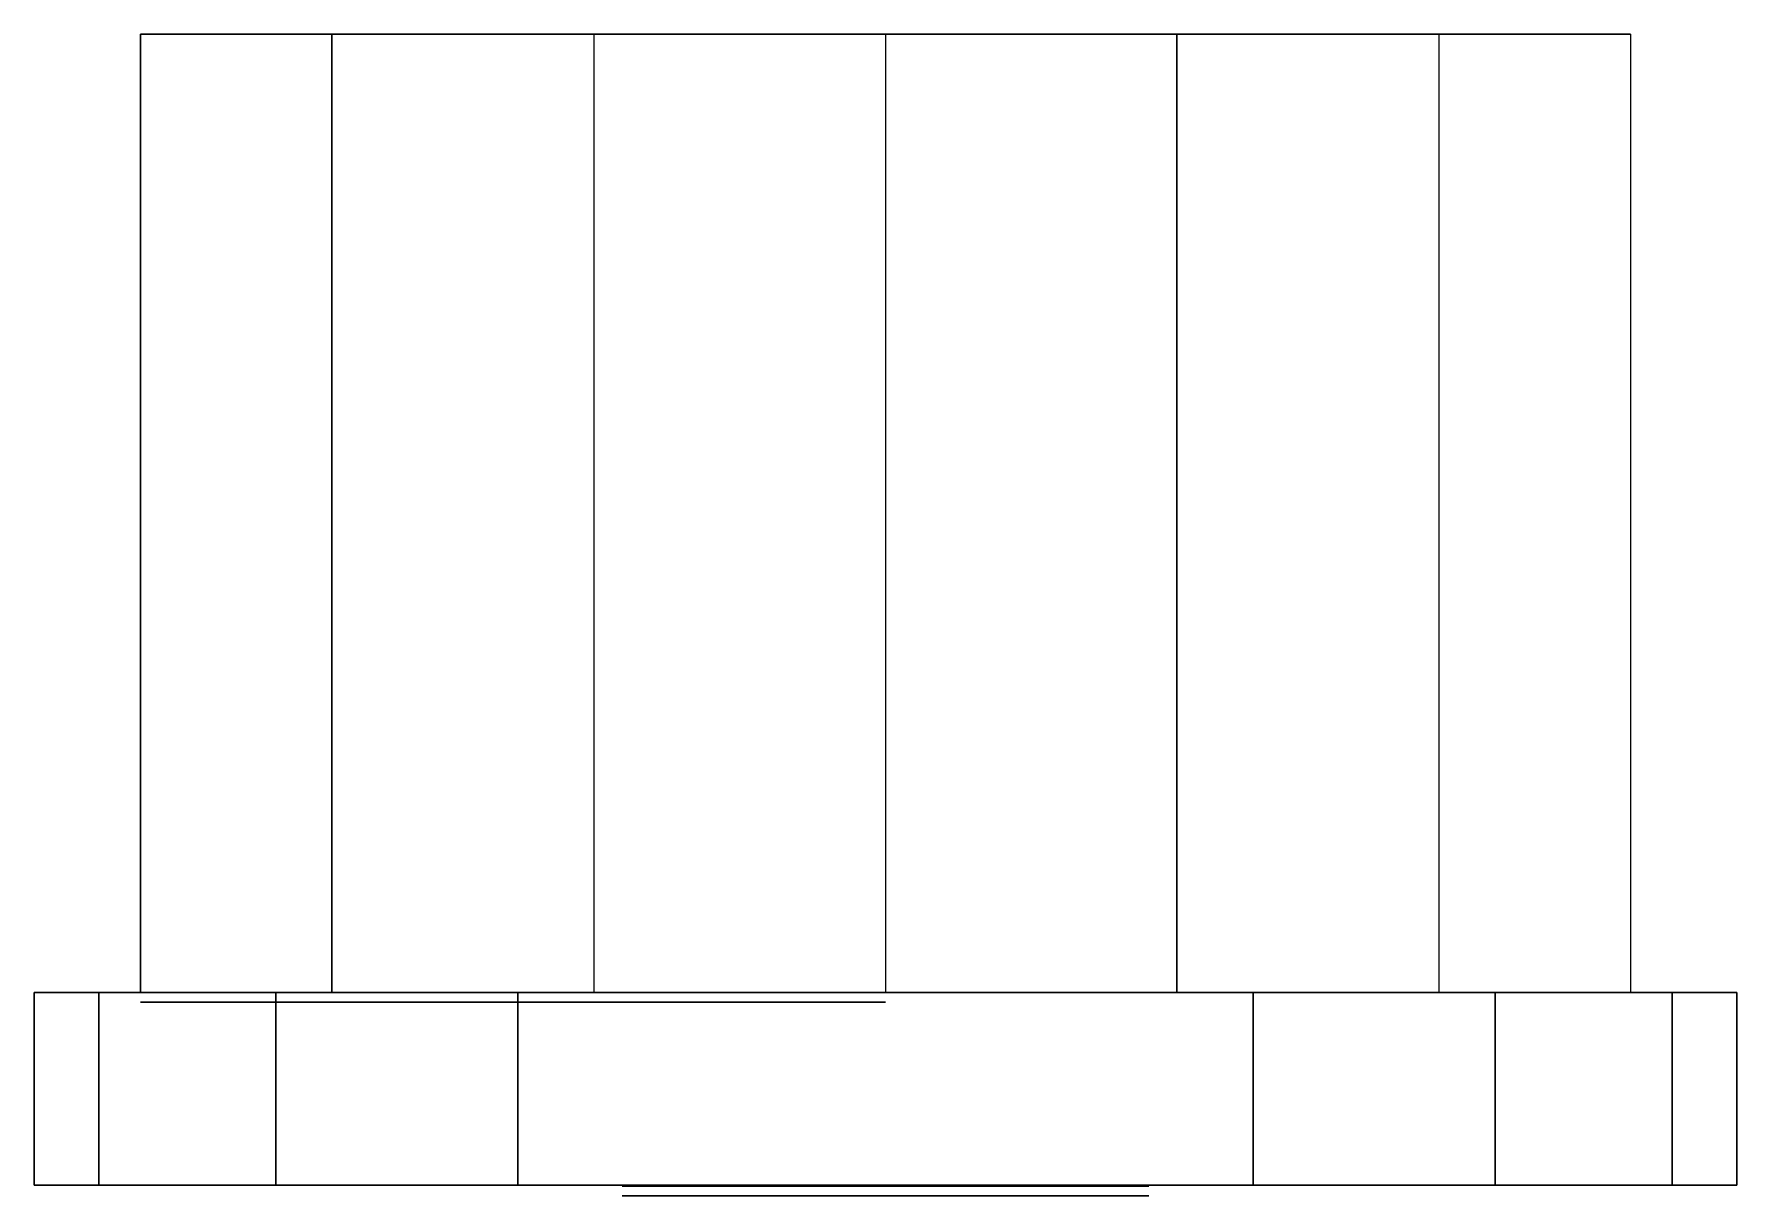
# Model space of a CAD drawing. Extents: x -8.8 to 8.8, y -2.1 to 9.9.
import ezdxf

# ---------------------------------------------------------------- set-up
doc = ezdxf.new("R2010")
doc.units = 0
doc.header["$MEASUREMENT"] = 0
doc.layers.add('ACESSORIO', color=7, linetype='CONTINUOUS')
doc.layers.add('ACESSORIO_DET', color=28, linetype='CONTINUOUS')

msp = doc.modelspace()

# ---------------------------------------------------------------- linework, layer by layer
at = {"layer": 'ACESSORIO', "extrusion": (0, -1, 0)}
for p, q in [((-8.8, 0, -5.692), (-8.8, 0, 3)), ((-3.8, 0, 8), (3.8, 0, 8)), ((2.72, 0, 3), (-2.72, 0, 3)), ((-2.72, 0, 3), (-2.72, 0, -6.6)), ((2.72, -1.99, 3), (-2.72, -1.99, 3))]:
    msp.add_line(p, q, dxfattribs=at)
at = {"layer": 'ACESSORIO', "elevation": -6.6}
msp.add_lwpolyline([(-8.8, -1.99), (-8.8, 0), (8.8, 0), (8.8, -1.99), (-8.8, -1.99)], dxfattribs=at)
at = {"layer": 'ACESSORIO', "extrusion": (0, -1, 0)}
for centre, start, end in [((-3.8, 3), 90, 180), ((3.8, 3), 0, 90), ((-3.8, 3, 1.99), 90, 180), ((3.8, 3, 1.99), 0, 90)]:
    msp.add_arc(centre, 5, start, end, dxfattribs=at)
at = {"layer": 'ACESSORIO'}
for points in [[(-5.722, 9.9, 4.792), (-5.722, 0, 4.792), (-7.7, 0, -0.206), (-7.7, 9.9, -0.206)], [(-7.7, 9.9, -0.206), (-7.7, 0, -0.206), (-3.011, 0, -6.6), (-3.011, 9.9, -6.6)], [(0, 9.9, -0.206), (-7.7, 9.9, -0.206), (-3.011, 9.9, -6.6), (0, 9.9, -6.6)], [(0, 9.9, 7), (0, 0, 7), (-5.722, 0, 4.792), (-5.722, 9.9, 4.792)], [(3.011, 0, -6.6), (-3.011, 0, -6.6), (-3.011, 9.9, -6.6), (3.011, 9.9, -6.6)], [(0, 9.9, 7), (0, 0, 7), (5.722, 0, 4.792), (5.722, 9.9, 4.792)], [(0, 9.9, 7), (5.722, 9.9, 4.792), (7.7, 9.9, -0.206), (0, 9.9, -0.206)], [(0, 9.9, -0.206), (0, 9.9, -6.6), (3.011, 9.9, -6.6), (7.7, 9.9, -0.206)], [(7.7, 9.9, -0.206), (7.7, 0, -0.206), (3.011, 0, -6.6), (3.011, 9.9, -6.6)], [(5.722, 0, 4.792), (5.722, 9.9, 4.792), (7.7, 9.9, -0.206), (7.7, 0, -0.206)], [(-8.8, -1.99, -6.6), (-8.8, -1.99, 3), (-8.8, 0, 3), (-8.8, 0, -6.6)], [(-2.72, 0, -6.6), (-2.72, 0, 3), (-8.8, 0, 3), (-8.8, 0, -6.6)], [(-8.8, 0, 3), (-8.8, -1.99, 3), (-8.8, -1.99, -6.6), (-8.8, 0, -6.6)], [(-8.8, 0, -6.6), (-8.8, -1.99, -6.6), (8.8, -1.99, -6.6), (8.8, 0, -6.6)], [(8.8, 0, -6.6), (8.8, 0, 3), (-8.8, 0, 3), (-8.8, 0, -6.6)], [(-8.8, 0, 3), (-8.13, 0, 5.5), (-8.13, -1.99, 5.5), (-8.8, -1.99, 3)], [(8.8, 0, 3), (8.13, 0, 5.5), (-8.13, 0, 5.5), (-8.8, 0, 3)], [(-8.13, 0, 5.5), (-6.3, 0, 7.33), (-6.3, -1.99, 7.33), (-8.13, -1.99, 5.5)], [(8.13, 0, 5.5), (6.3, 0, 7.33), (-6.3, 0, 7.33), (-8.13, 0, 5.5)], [(-6.3, 0, 7.33), (-3.8, 0, 8), (-3.8, -1.99, 8), (-6.3, -1.99, 7.33)], [(6.3, 0, 7.33), (3.8, 0, 8), (-3.8, 0, 8), (-6.3, 0, 7.33)], [(-3.8, 0, 8), (3.8, 0, 8), (3.8, -1.99, 8), (-3.8, -1.99, 8)], [(-3.8, 0, 8), (3.8, 0, 8), (3.8, -1.99, 8), (-3.8, -1.99, 8)], [(2.72, 0, -6.6), (2.72, 0, 3), (8.8, 0, 3), (8.8, 0, -6.6)], [(6.3, -1.99, 7.33), (3.8, -1.99, 8), (3.8, 0, 8), (6.3, 0, 7.33)], [(8.13, -1.99, 5.5), (6.3, -1.99, 7.33), (6.3, 0, 7.33), (8.13, 0, 5.5)], [(8.8, -1.99, 3), (8.13, -1.99, 5.5), (8.13, 0, 5.5), (8.8, 0, 3)], [(8.8, -1.99, -6.6), (8.8, -1.99, 3), (8.8, 0, 3), (8.8, 0, -6.6)], [(8.8, -1.99, -6.6), (8.8, -1.99, 3), (8.8, 0, 3), (8.8, 0, -6.6)], [(0, 0, -0.206), (-7.7, 0, -0.206), (-5.722, 0, 4.792), (0, 0, 7)], [(0, 0, -0.206), (-7.7, 0, -0.206), (-3.011, 0, -6.6), (0, 0, -6.6)], [(0, -0.1, -0.206), (-7.7, -0.1, -0.206), (-5.722, -0.1, 4.792), (0, -0.1, 7)], [(0, 0, 7), (5.722, 0, 4.792), (7.7, 0, -0.206), (0, 0, -0.206)], [(0, 0, -0.206), (0, 0, -6.6), (3.011, 0, -6.6), (7.7, 0, -0.206)], [(-2.72, -1.99, -6.6), (-2.72, -1.99, 3), (-8.8, -1.99, 3), (-8.8, -1.99, -6.6)], [(-8.8, -1.99, -6.6), (-8.8, -1.99, 3), (-2.72, -1.99, 3), (-2.72, -1.99, -6.6)], [(8.13, -1.99, 5.5), (8.8, -1.99, 3), (-8.8, -1.99, 3), (-8.13, -1.99, 5.5)], [(-8.13, -1.99, 5.5), (-6.3, -1.99, 7.33), (6.3, -1.99, 7.33), (8.13, -1.99, 5.5)], [(-6.3, -1.99, 7.33), (-3.8, -1.99, 8), (3.8, -1.99, 8), (6.3, -1.99, 7.33)], [(-2.72, -2, -6.6), (2.72, -2, -6.6), (2.72, -2, 3), (-2.72, -2, 3)], [(2.72, -1.99, -6.6), (2.72, -1.99, 3), (8.8, -1.99, 3), (8.8, -1.99, -6.6)], [(2.72, -1.99, -6.6), (2.72, -1.99, 3), (8.8, -1.99, 3), (8.8, -1.99, -6.6)]]:
    msp.add_3dface(points, dxfattribs=at)
at = {"layer": 'ACESSORIO_DET'}
msp.add_3dface([(-2.72, -2.1, -6.6), (-2.72, -2.1, 3), (2.72, -2.1, 3), (2.72, -2.1, -6.6)], dxfattribs=at)

# ---------------------------------------------------------------- meshes
at = {"layer": 'ACESSORIO'}
mesh = msp.add_polymesh((2, 4), dxfattribs=at)
for k, corner in enumerate([(-3.8, -1.99, 8), (-6.3, -1.99, 7.33), (-8.13, -1.99, 5.5), (-8.8, -1.99, 3), (-3.8, 0, 8), (-6.3, 0, 7.33), (-8.13, 0, 5.5), (-8.8, 0, 3)]):
    mesh.set_mesh_vertex(divmod(k, 4), corner)
mesh = msp.add_polymesh((2, 4), dxfattribs=at)
for k, corner in enumerate([(-3.8, 0, 8), (-6.3, 0, 7.33), (-8.13, 0, 5.5), (-8.8, 0, 3), (3.8, 0, 8), (6.3, 0, 7.33), (8.13, 0, 5.5), (8.8, 0, 3)]):
    mesh.set_mesh_vertex(divmod(k, 4), corner)
mesh = msp.add_polymesh((2, 4), dxfattribs=at)
for k, corner in enumerate([(8.8, -1.99, 3), (8.13, -1.99, 5.5), (6.3, -1.99, 7.33), (3.8, -1.99, 8), (8.8, 0, 3), (8.13, 0, 5.5), (6.3, 0, 7.33), (3.8, 0, 8)]):
    mesh.set_mesh_vertex(divmod(k, 4), corner)
mesh = msp.add_polymesh((2, 4), dxfattribs=at)
for k, corner in enumerate([(-3.8, -1.99, 8), (-6.3, -1.99, 7.33), (-8.13, -1.99, 5.5), (-8.8, -1.99, 3), (3.8, -1.99, 8), (6.3, -1.99, 7.33), (8.13, -1.99, 5.5), (8.8, -1.99, 3)]):
    mesh.set_mesh_vertex(divmod(k, 4), corner)

doc.saveas('drawing.dxf')
